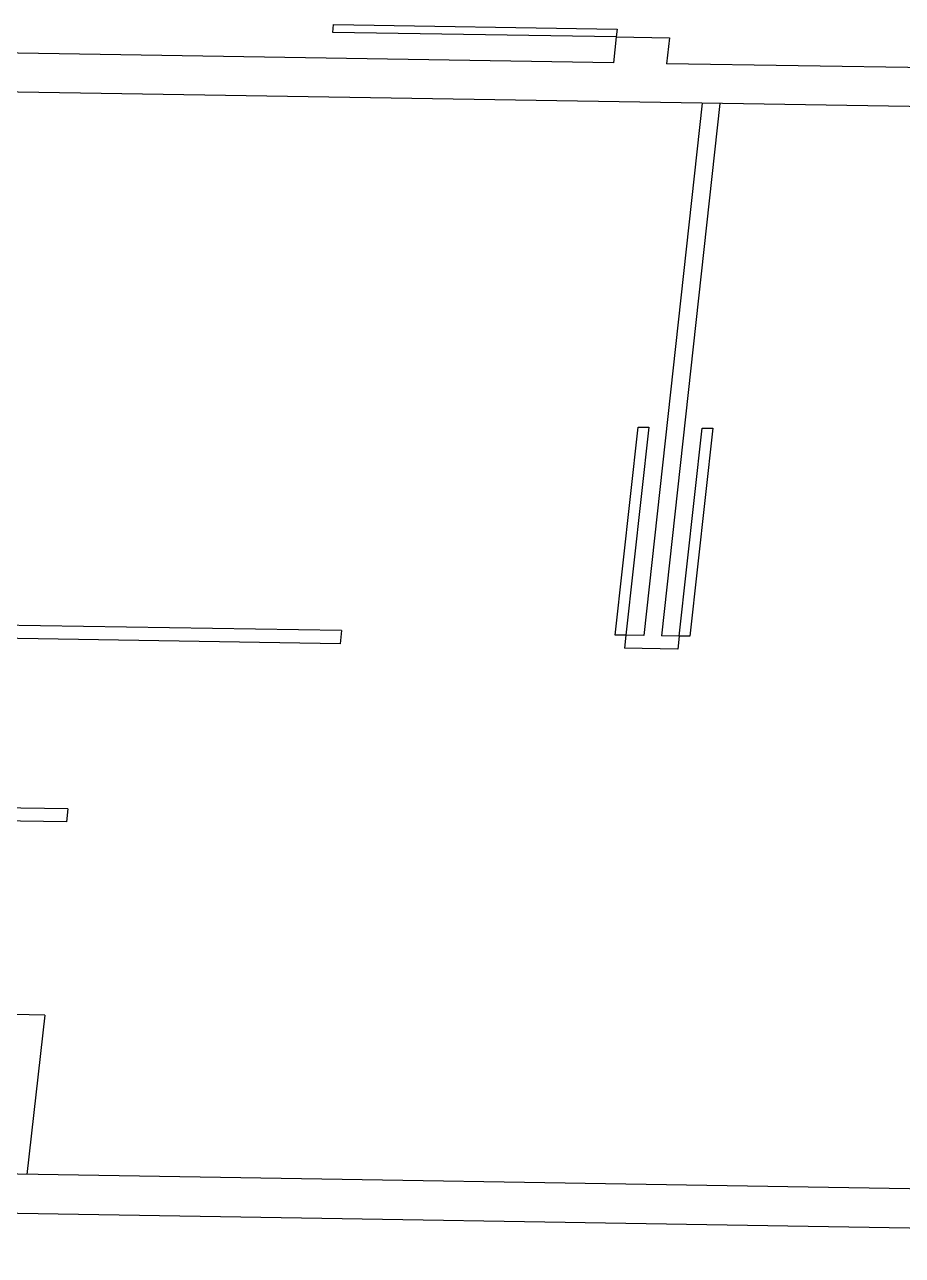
# Model space of a CAD drawing. Extents: x -68 to 264, y 51 to 115.
# Drawn here: x -59.141 to -56.339, y 78.703 to 82.632 of the extents above; entities that cross this region are included whole.
import ezdxf

# ---------------------------------------------------------------- set-up
doc = ezdxf.new("R2010")
doc.units = 0
doc.layers.get('0').update_dxf_attribs({"linetype": 'CONTINUOUS'})

msp = doc.modelspace()

# ---------------------------------------------------------------- linework, layer by layer
for p, q in [((-58.1572, 82.6076), (-58.1545, 82.6324)), ((-58.1545, 82.6324), (-57.2494, 82.6178)), ((-57.2613, 82.5103), (-62.2959, 82.5917)), ((-57.2521, 82.593), (-58.1572, 82.6076)), ((-57.2521, 82.593), (-57.2613, 82.5103)), ((-57.2494, 82.6178), (-57.2521, 82.593)), ((-57.2521, 82.593), (-57.0824, 82.5902)), ((-57.0824, 82.5902), (-57.0915, 82.5076)), ((-50.4089, 82.3996), (-57.0915, 82.5076)), ((-50.4214, 82.2755), (-60.4435, 82.4375)), ((-56.9779, 82.3815), (-57.1647, 80.6822)), ((-56.9213, 82.3806), (-57.108, 80.6812)), ((-57.2555, 80.6836), (-57.1824, 81.3477)), ((-57.1484, 81.3472), (-57.2214, 80.6831)), ((-57.1824, 81.3477), (-57.1484, 81.3472)), ((-57.0513, 80.6803), (-56.9783, 81.3444)), ((-56.9443, 81.3439), (-57.0172, 80.6798)), ((-56.9783, 81.3444), (-56.9443, 81.3439)), ((-58.1289, 80.6978), (-60.6385, 80.7384)), ((-58.1335, 80.6562), (-60.6433, 80.6969)), ((-58.1289, 80.6978), (-58.1335, 80.6562)), ((-57.2214, 80.6831), (-57.2555, 80.6836)), ((-57.2214, 80.6831), (-57.226, 80.6415)), ((-57.1647, 80.6822), (-57.2214, 80.6831)), ((-57.0513, 80.6803), (-57.108, 80.6812)), ((-57.0513, 80.6803), (-57.0558, 80.6388)), ((-57.0172, 80.6798), (-57.0513, 80.6803)), ((-57.0558, 80.6388), (-57.226, 80.6415)), ((-59.0026, 80.1288), (-60.4725, 80.1526)), ((-59.0026, 80.1288), (-59.0072, 80.0872)), ((-59.0072, 80.0872), (-60.4537, 80.1107)), ((-59.0765, 79.4708), (-60.7809, 79.4984)), ((-59.0765, 79.4708), (-59.1338, 78.9618)), ((-50.9396, 78.8288), (-60.8393, 78.9895)), ((-50.9523, 78.7035), (-60.8537, 78.8643))]:
    msp.add_line(p, q)

doc.saveas('drawing.dxf')
